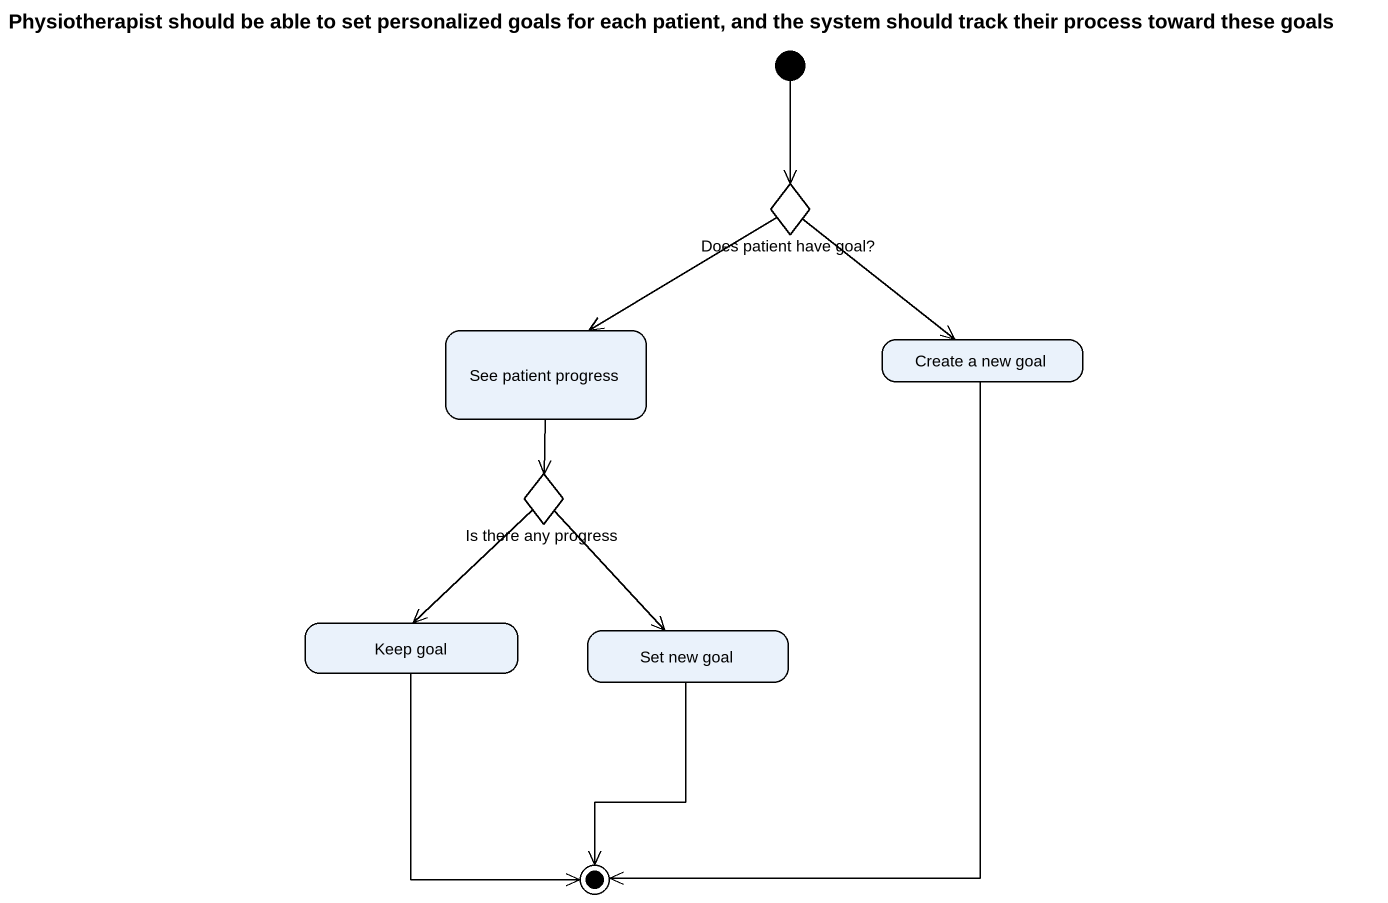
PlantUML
@startuml
title Physiotherapist should be able to set personalized goals for each patient, and the system should track their process toward these goals
hide empty description
state "Does patient have goal?" as Does_patient_have_goal <<choice>>
state "See patient progress" as See_patient_progress
state "Create a new goal" as Create_a_new_goal
state "Is there any progress" as Is_there_any_progress <<choice>>
state "Keep goal" as Keep_goal
state "Set new goal" as Set_new_goal
[*] --> Does_patient_have_goal
Does_patient_have_goal --> See_patient_progress
Does_patient_have_goal --> Create_a_new_goal
See_patient_progress --> Is_there_any_progress
Is_there_any_progress --> Keep_goal
Is_there_any_progress --> Set_new_goal
Create_a_new_goal --> [*]
Keep_goal --> [*]
Set_new_goal --> [*]
@enduml
